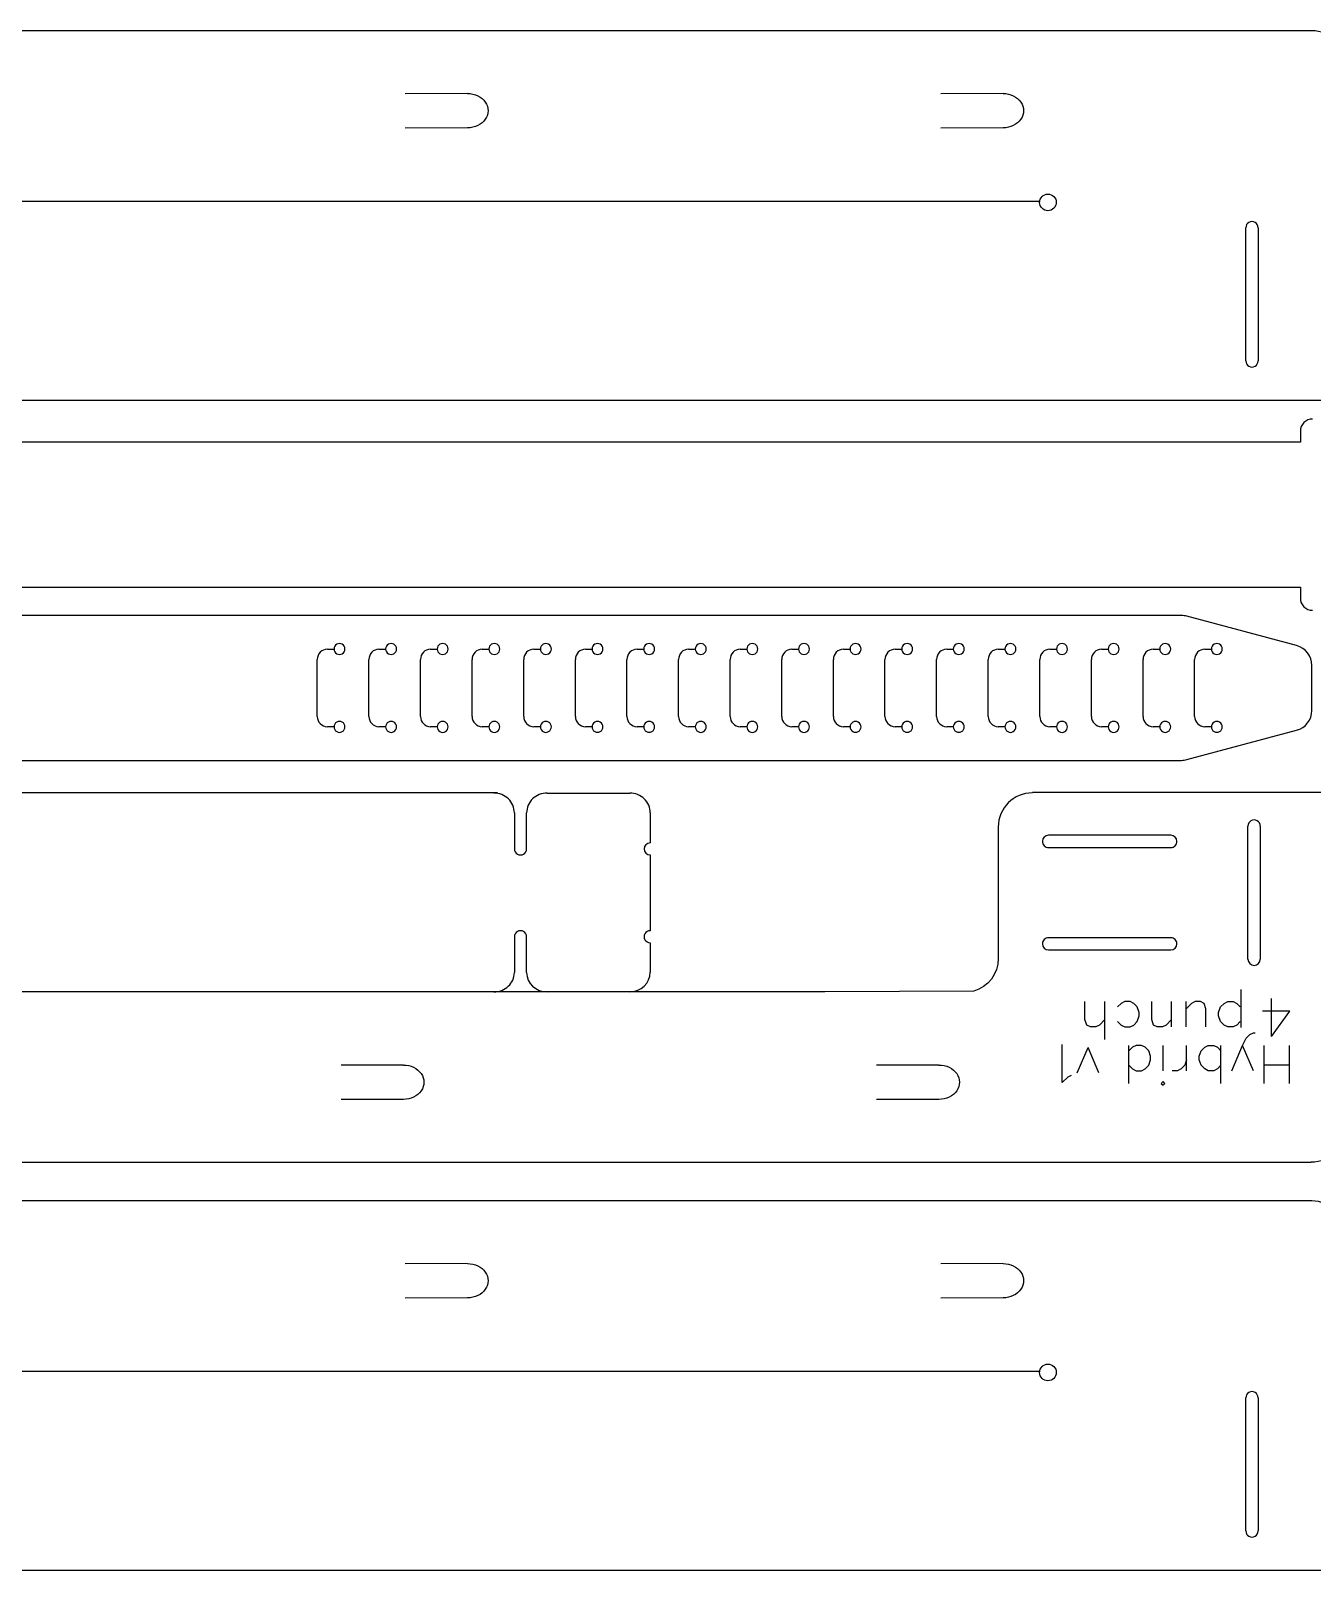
# Model space of a CAD drawing. Extents: x 6 to 576, y 64 to 1092.
# Drawn here: x 193.6 to 381.2, y 860.1 to 1085.5 of the extents above; entities that cross this region are included whole.
import ezdxf

# ---------------------------------------------------------------- set-up
doc = ezdxf.new("R2010")
doc.units = 0
doc.layers.add('Layer_1', color=7, linetype='CONTINUOUS')

msp = doc.modelspace()

# ---------------------------------------------------------------- linework, layer by layer
at = {"layer": 'Layer_1', "color": 7}
for p, q in [((216.402941, 1085.501654), (28.454847, 1085.501654)), ((381.11266, 1085.501654), (216.402941, 1085.501654)), ((91.150117, 1060.557319), (341.336339, 1060.557319)), ((343.714096, 1060.378593), (343.714096, 1060.378593)), ((139.076716, 1031.424366), (389.918363, 1031.424366)), ((379.447504, 1026.862102), (379.447504, 1025.262114)), ((379.447504, 1025.262114), (36.861036, 1025.262114)), ((36.861036, 1004.06211), (379.447504, 1004.06211)), ((379.447504, 1004.06211), (379.447504, 1002.462121)), ((362.064961, 999.893679), (19.478514, 999.893679)), ((378.896615, 995.489478), (362.841408, 999.791444)), ((381.120174, 985.995645), (381.120174, 992.591681)), ((362.841408, 978.79591), (378.896615, 983.097876)), ((19.478514, 978.693675), (362.064961, 978.693675)), ((261.894712, 973.932392), (11.053043, 973.932392)), ((269.1579, 973.91096), (281.259703, 973.91096)), ((389.950801, 973.988007), (340.215035, 973.988007)), ((264.357173, 970.988479), (264.357173, 965.728006)), ((266.157445, 965.728006), (266.157445, 970.988479)), ((284.260158, 970.988479), (284.260158, 966.604756)), ((335.21433, 968.931502), (335.21433, 949.697961)), ((284.260158, 964.851283), (284.260158, 953.745848)), ((264.357173, 952.869124), (264.357173, 947.608625)), ((266.157445, 947.608625), (266.157445, 952.869124)), ((284.26111, 951.9933), (284.26111, 947.675195)), ((309.821289, 944.799438), (59.635067, 944.799438)), ((331.700664, 944.910669), (309.821289, 944.799438)), ((184.568476, 919.855104), (372.516585, 919.855104)), ((372.516585, 919.855104), (381.023257, 919.855104)), ((216.402941, 914.203419), (28.454847, 914.203419)), ((381.11266, 914.203419), (216.402941, 914.203419)), ((91.150117, 889.259084), (341.336339, 889.259084)), ((343.714096, 889.080358), (343.714096, 889.080358)), ((139.076716, 860.126131), (389.918363, 860.126131))]:
    msp.add_line(p, q, dxfattribs=at)
at = {"layer": 'Layer_1', "color": 1}
for p, q in [((257.50456, 1076.320982), (248.379848, 1076.27423)), ((335.917037, 1076.320982), (326.792325, 1076.27423)), ((257.504189, 1071.29128), (248.378842, 1071.267732)), ((335.91664, 1071.29128), (326.79132, 1071.267732)), ((371.465343, 1037.169211), (371.465343, 1056.669214)), ((373.265356, 1056.669214), (373.265356, 1037.169211)), ((236.979206, 994.965603), (237.951603, 994.980948)), ((237.951497, 994.993675), (237.951497, 994.993675)), ((244.536182, 994.965603), (245.508579, 994.980948)), ((245.508473, 994.993675), (245.508473, 994.993675)), ((252.093161, 994.965603), (253.065555, 994.980948)), ((253.065455, 994.993675), (253.065455, 994.993675)), ((259.650143, 994.965603), (260.622537, 994.980948)), ((260.622436, 994.993675), (260.622436, 994.993675)), ((267.207127, 994.965603), (268.179524, 994.980948)), ((268.179418, 994.993675), (268.179418, 994.993675)), ((274.764103, 994.965603), (275.7365, 994.980948)), ((275.736397, 994.993675), (275.736394, 994.993675)), ((282.321079, 994.965603), (283.293476, 994.980948)), ((283.293374, 994.993675), (283.29337, 994.993675)), ((289.878056, 994.965603), (290.850452, 994.980948)), ((290.850373, 994.993675), (290.850373, 994.993675)), ((297.435058, 994.965603), (298.407429, 994.980948)), ((298.407349, 994.993675), (298.407349, 994.993675)), ((304.992035, 994.965603), (305.964431, 994.980948)), ((305.964325, 994.993675), (305.964325, 994.993675)), ((312.549011, 994.965603), (313.521408, 994.980948)), ((313.521305, 994.993675), (313.521302, 994.993675)), ((320.105987, 994.965603), (321.078384, 994.980948)), ((321.078282, 994.993675), (321.078278, 994.993675)), ((327.662963, 994.965603), (328.63536, 994.980948)), ((328.635258, 994.993675), (328.635254, 994.993675)), ((335.21994, 994.965603), (336.192336, 994.980948)), ((336.192257, 994.993675), (336.192257, 994.993675)), ((342.776942, 994.965603), (343.749339, 994.980948)), ((343.749233, 994.993675), (343.749233, 994.993675)), ((350.333919, 994.965603), (351.306315, 994.980948)), ((351.306209, 994.993675), (351.306209, 994.993675)), ((357.890895, 994.965603), (358.863291, 994.980948)), ((358.863186, 994.993675), (358.863186, 994.993675)), ((365.447871, 994.965603), (366.420268, 994.980948)), ((366.420166, 994.993675), (366.420162, 994.993675)), ((235.502963, 985.121568), (235.502963, 993.465785)), ((243.05994, 985.121568), (243.05994, 993.465785)), ((250.616916, 985.121568), (250.616916, 993.465785)), ((258.173908, 985.121568), (258.173908, 993.465785)), ((265.730884, 985.121568), (265.730884, 993.465785)), ((273.28786, 985.121568), (273.28786, 993.465785)), ((280.844863, 985.121568), (280.844863, 993.465785)), ((288.401839, 985.121568), (288.401839, 993.465785)), ((295.958816, 985.121568), (295.958816, 993.465785)), ((303.515792, 985.121568), (303.515792, 993.465785)), ((311.072768, 985.121568), (311.072768, 993.465785)), ((318.629744, 985.121568), (318.629744, 993.465785)), ((326.186747, 985.121568), (326.186747, 993.465785)), ((333.743723, 985.121568), (333.743723, 993.465785)), ((341.3007, 985.121568), (341.3007, 993.465785)), ((348.857676, 985.121568), (348.857676, 993.465785)), ((356.414652, 985.121568), (356.414652, 993.465785)), ((363.971628, 985.121568), (363.971628, 993.465785)), ((237.951603, 983.606352), (236.979206, 983.621698)), ((237.951497, 983.593679), (237.951497, 983.593679)), ((245.508579, 983.606352), (244.536182, 983.621698)), ((245.508473, 983.593679), (245.508473, 983.593679)), ((253.065555, 983.606352), (252.093161, 983.621698)), ((253.065455, 983.593679), (253.065455, 983.593679)), ((260.622537, 983.606352), (259.650143, 983.621698)), ((260.622436, 983.593679), (260.622436, 983.593679)), ((268.179524, 983.606352), (267.207127, 983.621698)), ((268.179418, 983.593679), (268.179418, 983.593679)), ((275.7365, 983.606352), (274.764103, 983.621698)), ((275.736397, 983.593679), (275.736394, 983.593679)), ((283.293476, 983.606352), (282.321079, 983.621698)), ((283.293374, 983.593679), (283.29337, 983.593679)), ((290.850452, 983.606352), (289.878056, 983.621698)), ((290.850373, 983.593679), (290.850373, 983.593679)), ((298.407429, 983.606352), (297.435058, 983.621698)), ((298.407349, 983.593679), (298.407349, 983.593679)), ((305.964431, 983.606352), (304.992035, 983.621698)), ((305.964325, 983.593679), (305.964325, 983.593679)), ((313.521408, 983.606352), (312.549011, 983.621698)), ((313.521305, 983.593679), (313.521302, 983.593679)), ((321.078384, 983.606352), (320.105987, 983.621698)), ((321.078282, 983.593679), (321.078278, 983.593679)), ((328.63536, 983.606352), (327.662963, 983.621698)), ((328.635258, 983.593679), (328.635254, 983.593679)), ((336.192336, 983.606352), (335.219966, 983.621698)), ((336.192257, 983.593679), (336.192257, 983.593679)), ((343.749339, 983.606352), (342.776942, 983.621698)), ((343.749233, 983.593679), (343.749233, 983.593679)), ((351.306315, 983.606352), (350.333919, 983.621698)), ((351.306209, 983.593679), (351.306209, 983.593679)), ((358.863291, 983.606352), (357.890895, 983.621698)), ((358.863186, 983.593679), (358.863186, 983.593679)), ((366.420268, 983.606352), (365.447871, 983.621698)), ((366.420166, 983.593679), (366.420162, 983.593679)), ((360.484076, 967.72741), (342.584088, 967.72741)), ((371.770989, 949.57739), (371.770989, 969.07742)), ((373.570976, 969.07742), (373.570976, 949.577416)), ((341.684081, 966.82743), (341.684081, 966.82743)), ((342.584088, 965.927423), (360.484076, 965.927423)), ((361.384083, 966.82743), (361.384083, 966.82743)), ((341.684081, 951.82738), (341.684081, 951.82738)), ((360.484076, 952.727413), (342.584088, 952.727413)), ((361.384083, 951.82738), (361.384083, 951.82738)), ((342.584088, 950.9274), (360.484076, 950.9274)), ((248.10901, 934.088946), (238.984298, 934.042168)), ((326.521498, 934.088946), (317.396786, 934.042168)), ((248.108613, 929.059244), (238.983292, 929.035696)), ((326.521128, 929.059244), (317.395781, 929.035696)), ((257.50456, 905.022747), (248.379848, 904.975995)), ((335.917037, 905.022747), (326.792325, 904.975995)), ((257.504189, 899.993045), (248.378842, 899.969497)), ((335.91664, 899.993045), (326.79132, 899.969497)), ((371.465343, 865.870976), (371.465343, 885.370979)), ((373.265356, 885.370979), (373.265356, 865.870976))]:
    msp.add_line(p, q, dxfattribs=at)
at = {"layer": 'Layer_1', "color": 5}
for p, q in [((370.769224, 939.565848), (370.769224, 945.122098)), ((347.903826, 940.735412), (347.903826, 943.381245)), ((350.814243, 937.824995), (350.814243, 943.381245)), ((353.195493, 943.116662), (352.666326, 942.587495)), ((353.72466, 943.381245), (353.195493, 943.116662)), ((354.51841, 943.381245), (353.72466, 943.381245)), ((355.047576, 943.116662), (354.51841, 943.381245)), ((355.576743, 942.587495), (355.047576, 943.116662)), ((355.841326, 941.793745), (355.576743, 942.587495)), ((357.69341, 940.735412), (357.69341, 943.381245)), ((360.603826, 939.677079), (360.603826, 943.381245)), ((362.720493, 939.677079), (362.720493, 943.381245)), ((363.514243, 943.116662), (362.720493, 942.322912)), ((364.04341, 943.381245), (363.514243, 943.116662)), ((364.83716, 943.381245), (364.04341, 943.381245)), ((365.366326, 943.116662), (364.83716, 943.381245)), ((365.63091, 942.322912), (365.366326, 943.116662)), ((365.63091, 939.677079), (365.63091, 942.322912)), ((367.482993, 941.793745), (367.747576, 942.587495)), ((367.747576, 942.587495), (368.276743, 943.116662)), ((368.276743, 943.116662), (368.80591, 943.381245)), ((368.80591, 943.381245), (369.59966, 943.381245)), ((369.59966, 943.381245), (370.128826, 943.116662)), ((370.128826, 943.116662), (370.657993, 942.587495)), ((375.243355, 938.269945), (375.243355, 943.826195)), ((348.16841, 939.941662), (347.903826, 940.735412)), ((348.697576, 939.677079), (348.16841, 939.941662)), ((350.020493, 939.941662), (349.491326, 939.677079)), ((350.814243, 940.735412), (350.020493, 939.941662)), ((352.666326, 940.470829), (353.195493, 939.941662)), ((353.195493, 939.941662), (353.72466, 939.677079)), ((354.51841, 939.677079), (355.047576, 939.941662)), ((355.047576, 939.941662), (355.576743, 940.470829)), ((355.576743, 940.470829), (355.841326, 941.264579)), ((355.841326, 941.264579), (355.841326, 941.793745)), ((357.957993, 939.941662), (357.69341, 940.735412)), ((358.48716, 939.677079), (357.957993, 939.941662)), ((359.810076, 939.941662), (359.28091, 939.677079)), ((360.603826, 940.735412), (359.810076, 939.941662)), ((367.482993, 941.264579), (367.482993, 941.793745)), ((367.747576, 940.470829), (367.482993, 941.264579)), ((368.276743, 939.941662), (367.747576, 940.470829)), ((368.80591, 939.677079), (368.276743, 939.941662)), ((370.128826, 939.941662), (369.59966, 939.677079)), ((370.657993, 940.470829), (370.128826, 939.941662)), ((377.889188, 941.974112), (373.920438, 941.974112)), ((375.243355, 938.269945), (377.889188, 941.974112)), ((349.491326, 939.677079), (348.697576, 939.677079)), ((353.72466, 939.677079), (354.51841, 939.677079)), ((359.28091, 939.677079), (358.48716, 939.677079)), ((369.59966, 939.677079), (368.80591, 939.677079)), ((370.995231, 936.957083), (371.524398, 938.015416)), ((371.524398, 938.015416), (372.053564, 938.544583)), ((372.053564, 938.544583), (372.582731, 938.809166)), ((372.582731, 938.809166), (372.847314, 938.809166)), ((344.590079, 931.51209), (344.590079, 937.06834)), ((346.775273, 932.957509), (348.362773, 936.661675)), ((349.950273, 932.957509), (348.362773, 936.661675)), ((354.326481, 931.400833), (354.326481, 936.957083)), ((354.855648, 936.692499), (354.326481, 936.163333)), ((355.384814, 936.957083), (354.855648, 936.692499)), ((356.178564, 936.957083), (355.384814, 936.957083)), ((356.707731, 936.692499), (356.178564, 936.957083)), ((357.236898, 936.163333), (356.707731, 936.692499)), ((357.501481, 935.369583), (357.236898, 936.163333)), ((357.501481, 934.840416), (357.501481, 935.369583)), ((359.353564, 933.252916), (359.353564, 936.957083)), ((362.793148, 933.252916), (362.793148, 936.957083)), ((364.645231, 935.369583), (364.909814, 936.163333)), ((364.645231, 934.840416), (364.645231, 935.369583)), ((364.909814, 936.163333), (365.438981, 936.692499)), ((365.438981, 936.692499), (365.968148, 936.957083)), ((365.968148, 936.957083), (366.761898, 936.957083)), ((366.761898, 936.957083), (367.291064, 936.692499)), ((367.291064, 936.692499), (367.820231, 936.163333)), ((367.820231, 931.400833), (367.820231, 936.957083)), ((369.407731, 933.252916), (370.995231, 936.957083)), ((372.582731, 933.252916), (370.995231, 936.957083)), ((374.170231, 931.400833), (374.170231, 936.957083)), ((377.874398, 931.400833), (377.874398, 936.957083)), ((354.326481, 934.046666), (354.855648, 933.517499)), ((354.855648, 933.517499), (355.384814, 933.252916)), ((355.384814, 933.252916), (356.178564, 933.252916)), ((356.178564, 933.252916), (356.707731, 933.517499)), ((356.707731, 933.517499), (357.236898, 934.046666)), ((357.236898, 934.046666), (357.501481, 934.840416)), ((361.470231, 933.252916), (360.676481, 933.252916)), ((361.999398, 933.517499), (361.470231, 933.252916)), ((362.528564, 934.046666), (361.999398, 933.517499)), ((362.793148, 934.840416), (362.528564, 934.046666)), ((364.909814, 934.046666), (364.645231, 934.840416)), ((365.438981, 933.517499), (364.909814, 934.046666)), ((365.968148, 933.252916), (365.438981, 933.517499)), ((366.761898, 933.252916), (365.968148, 933.252916)), ((367.291064, 933.517499), (366.761898, 933.252916)), ((367.820231, 934.046666), (367.291064, 933.517499)), ((377.874398, 934.046666), (374.170231, 934.046666)), ((345.383829, 932.30584), (344.590079, 931.51209)), ((345.912996, 932.570423), (345.383829, 932.30584)), ((359.353564, 931.665416), (359.088981, 931.400833)), ((359.088981, 931.400833), (359.353564, 931.136249)), ((359.618148, 931.400833), (359.353564, 931.665416)), ((359.353564, 931.136249), (359.618148, 931.400833))]:
    msp.add_line(p, q, dxfattribs=at)
at = {"layer": 'Layer_1', "color": 7}
for points in [[(385.993719, 1080.500367), (385.993719, 1083.271243), (383.816966, 1085.501654), (381.11266, 1085.501654)], [(341.266939, 1060.378593), (341.266932, 1061.054357), (341.814741, 1061.602177), (342.490504, 1061.602185)], [(342.490504, 1061.602185), (342.815022, 1061.602188), (343.12625, 1061.473276), (343.355718, 1061.243807)], [(342.490504, 1059.155027), (341.814751, 1059.155035), (341.266946, 1059.702839), (341.266939, 1060.378593)], [(343.714096, 1060.378593), (343.714089, 1059.702829), (343.166268, 1059.15502), (342.490504, 1059.155027)], [(343.355718, 1061.243807), (343.585187, 1061.014338), (343.7141, 1060.703111), (343.714096, 1060.378593)], [(379.974712, 1028.134908), (379.637143, 1027.797339), (379.447501, 1027.339497), (379.447504, 1026.862102)], [(381.247518, 1028.662116), (380.770123, 1028.662119), (380.312281, 1028.472477), (379.974712, 1028.134908)], [(379.447504, 1002.462121), (379.447501, 1001.984727), (379.637143, 1001.526885), (379.974712, 1001.189316)], [(379.974712, 1001.189316), (380.312281, 1000.851747), (380.770123, 1000.662105), (381.247518, 1000.662108)], [(362.841408, 999.791444), (362.588171, 999.859303), (362.327132, 999.893674), (362.064961, 999.893679)], [(381.120174, 992.591708), (381.120168, 993.949526), (380.208169, 995.138055), (378.896615, 995.489478)], [(378.896615, 983.097876), (380.208169, 983.449298), (381.120168, 984.637827), (381.120174, 985.995645)], [(362.064961, 978.693675), (362.327132, 978.69368), (362.588171, 978.728051), (362.841408, 978.79591)], [(263.478362, 973.054986), (262.915667, 973.603058), (262.152489, 973.910961), (261.356718, 973.91096)], [(269.1579, 973.91096), (268.362129, 973.910961), (267.598951, 973.603058), (267.036256, 973.054986)], [(283.381347, 973.054986), (282.818652, 973.603058), (282.055474, 973.910961), (281.259703, 973.91096)], [(340.214717, 973.931757), (337.444689, 973.931757), (335.21433, 971.701504), (335.21433, 968.931502)], [(264.357173, 970.988479), (264.357174, 971.763569), (264.041057, 972.506914), (263.478362, 973.054986)], [(267.036256, 973.054986), (266.473562, 972.506914), (266.157444, 971.763569), (266.157445, 970.988479)], [(284.260158, 970.988479), (284.260159, 971.763569), (283.944042, 972.506914), (283.381347, 973.054986)], [(264.357174, 965.728006), (264.357174, 965.414776), (264.528738, 965.12534), (264.807241, 964.968725)], [(264.807241, 964.968725), (265.085744, 964.81211), (265.428874, 964.81211), (265.707377, 964.968725)], [(265.707377, 964.968725), (265.98588, 965.12534), (266.157445, 965.414776), (266.157445, 965.728006)], [(284.260158, 966.604756), (283.764482, 966.602761), (283.363741, 966.210818), (283.363741, 965.72802)], [(283.363741, 965.72802), (283.363741, 965.245222), (283.764482, 964.853278), (284.260158, 964.851283)], [(264.807241, 953.628406), (264.528738, 953.471791), (264.357174, 953.182354), (264.357174, 952.869124)], [(265.707377, 953.628406), (265.428874, 953.785021), (265.085744, 953.785021), (264.807241, 953.628406)], [(266.157445, 952.869124), (266.157445, 953.182354), (265.98588, 953.471791), (265.707377, 953.628406)], [(284.260158, 953.745841), (283.93857, 953.745841), (283.641411, 953.578735), (283.480617, 953.307469)], [(283.480617, 953.307469), (283.319823, 953.036204), (283.319823, 952.701991), (283.480617, 952.430726)], [(283.480617, 952.430726), (283.641411, 952.159461), (283.93857, 951.992355), (284.260158, 951.992355)], [(335.219305, 949.697961), (335.219305, 947.421459), (333.71192, 945.512861), (331.637614, 944.903922)], [(263.477273, 945.619829), (264.040312, 946.147929), (264.356624, 946.864187), (264.356622, 947.611033)], [(266.158001, 947.611033), (266.157998, 946.05581), (267.502164, 944.79505), (269.160281, 944.795046)], [(281.258777, 944.796449), (282.916925, 944.796455), (284.261114, 946.085313), (284.26111, 947.675195)], [(261.354332, 944.795046), (262.150589, 944.795046), (262.914234, 945.091729), (263.477273, 945.619829)], [(386.02375, 924.855385), (386.02375, 922.085356), (383.794079, 919.855659), (381.024051, 919.855659)], [(385.993719, 909.202132), (385.993719, 911.973008), (383.816966, 914.203419), (381.11266, 914.203419)], [(341.266939, 889.080358), (341.266932, 889.756122), (341.814741, 890.303942), (342.490504, 890.30395)], [(342.490504, 890.30395), (342.815022, 890.303953), (343.12625, 890.175041), (343.355718, 889.945572)], [(342.490504, 887.856792), (341.814751, 887.8568), (341.266946, 888.404604), (341.266939, 889.080358)], [(343.714096, 889.080358), (343.714089, 888.404594), (343.166268, 887.856785), (342.490504, 887.856792)], [(343.355718, 889.945572), (343.585187, 889.716103), (343.7141, 889.404876), (343.714096, 889.080358)]]:
    msp.add_open_spline(points, degree=3, dxfattribs=at)
at = {"layer": 'Layer_1', "color": 1}
for points in [[(257.505883, 1076.320982), (258.578795, 1076.320982), (259.570162, 1075.841637), (260.106631, 1075.063497)], [(260.106631, 1075.063497), (260.643074, 1074.285384), (260.643074, 1073.326693), (260.106631, 1072.548553)], [(335.91836, 1076.320982), (336.991272, 1076.320982), (337.982639, 1075.841637), (338.519082, 1075.063497)], [(338.519082, 1075.063497), (339.055551, 1074.285384), (339.055551, 1073.326693), (338.519082, 1072.548553)], [(260.106631, 1072.548553), (259.570162, 1071.77044), (258.578742, 1071.29128), (257.50583, 1071.29128)], [(338.519082, 1072.548553), (337.982639, 1071.77044), (336.991219, 1071.29128), (335.918307, 1071.29128)], [(371.915346, 1057.448643), (371.636883, 1057.287872), (371.465343, 1056.990755), (371.465343, 1056.669214)], [(372.815353, 1057.448643), (372.53689, 1057.609413), (372.193809, 1057.609413), (371.915346, 1057.448643)], [(373.265356, 1056.669214), (373.265356, 1056.990755), (373.093816, 1057.287872), (372.815353, 1057.448643)], [(371.465343, 1037.169211), (371.465343, 1036.847669), (371.636883, 1036.550553), (371.915346, 1036.389782)], [(372.815353, 1036.389782), (373.093816, 1036.550553), (373.265356, 1036.847669), (373.265356, 1037.169211)], [(371.915346, 1036.389782), (372.193809, 1036.229011), (372.53689, 1036.229011), (372.815353, 1036.389782)], [(236.979206, 994.965603), (236.160143, 994.952628), (235.50296, 994.284952), (235.502963, 993.465785)], [(238.350552, 995.689206), (238.102554, 995.545576), (237.950331, 995.28026), (237.951497, 994.993675)], [(237.951497, 994.993675), (237.950331, 994.707089), (238.102554, 994.441774), (238.350552, 994.298143)], [(239.15243, 995.689206), (238.904432, 995.832836), (238.59855, 995.832836), (238.350552, 995.689206)], [(238.350552, 994.298143), (238.59855, 994.154513), (238.904432, 994.154513), (239.15243, 994.298143)], [(239.551485, 994.993675), (239.552651, 995.28026), (239.400428, 995.545576), (239.15243, 995.689206)], [(239.15243, 994.298143), (239.400428, 994.441774), (239.552651, 994.707089), (239.551485, 994.993675)], [(244.536182, 994.965603), (243.717119, 994.952628), (243.059937, 994.284952), (243.05994, 993.465785)], [(245.907587, 995.689038), (245.659619, 995.545453), (245.50738, 995.280212), (245.508473, 994.993675)], [(245.508473, 994.993675), (245.50738, 994.707137), (245.659619, 994.441897), (245.907587, 994.298312)], [(246.709348, 995.689038), (246.46138, 995.832623), (246.155555, 995.832623), (245.907587, 995.689038)], [(245.907587, 994.298312), (246.155555, 994.154727), (246.46138, 994.154727), (246.709348, 994.298312)], [(247.108461, 994.993675), (247.109554, 995.280212), (246.957316, 995.545453), (246.709348, 995.689038)], [(246.709348, 994.298312), (246.957316, 994.441897), (247.109554, 994.707137), (247.108461, 994.993675)], [(252.093161, 994.965603), (251.274097, 994.95263), (250.616913, 994.284953), (250.616916, 993.465785)], [(253.465188, 995.687262), (253.217533, 995.544151), (253.065126, 995.279706), (253.065455, 994.993675)], [(253.065455, 994.993675), (253.065126, 994.707643), (253.217533, 994.443199), (253.465188, 994.300088)], [(254.26572, 995.687262), (254.018064, 995.830373), (253.712844, 995.830373), (253.465188, 995.687262)], [(253.465188, 994.300088), (253.712844, 994.156977), (254.018064, 994.156977), (254.26572, 994.300088)], [(254.665454, 994.993675), (254.665783, 995.279706), (254.513375, 995.544151), (254.26572, 995.687262)], [(254.26572, 994.300088), (254.513375, 994.443199), (254.665783, 994.707643), (254.665454, 994.993675)], [(259.650143, 994.965603), (258.831082, 994.952624), (258.173905, 994.284949), (258.173908, 993.465785)], [(261.02217, 995.687262), (260.774514, 995.544151), (260.622107, 995.279706), (260.622436, 994.993675)], [(260.622436, 994.993675), (260.622107, 994.707643), (260.774514, 994.443199), (261.02217, 994.300088)], [(261.822701, 995.687262), (261.575045, 995.830373), (261.269826, 995.830373), (261.02217, 995.687262)], [(261.02217, 994.300088), (261.269826, 994.156977), (261.575045, 994.156977), (261.822701, 994.300088)], [(262.222435, 994.993675), (262.222764, 995.279706), (262.070357, 995.544151), (261.822701, 995.687262)], [(261.822701, 994.300088), (262.070357, 994.443199), (262.222764, 994.707643), (262.222435, 994.993675)], [(267.207127, 994.965603), (266.388063, 994.952628), (265.730881, 994.284952), (265.730884, 993.465785)], [(268.578473, 995.689206), (268.330475, 995.545576), (268.178252, 995.28026), (268.179418, 994.993675)], [(268.179418, 994.993675), (268.178252, 994.707089), (268.330475, 994.441774), (268.578473, 994.298143)], [(269.380351, 995.689206), (269.132353, 995.832836), (268.826471, 995.832836), (268.578473, 995.689206)], [(268.578473, 994.298143), (268.826471, 994.154513), (269.132353, 994.154513), (269.380351, 994.298143)], [(269.779406, 994.993675), (269.780571, 995.28026), (269.628349, 995.545576), (269.380351, 995.689206)], [(269.380351, 994.298143), (269.628349, 994.441774), (269.780571, 994.707089), (269.779406, 994.993675)], [(274.764103, 994.965603), (273.94504, 994.952628), (273.287858, 994.284952), (273.28786, 993.465785)], [(276.136398, 995.686496), (275.888877, 995.543589), (275.736397, 995.279488), (275.736397, 994.993675)], [(275.736401, 994.993675), (275.736401, 994.707862), (275.88888, 994.44376), (276.136401, 994.300854)], [(276.936398, 995.686496), (276.688877, 995.829402), (276.383919, 995.829402), (276.136398, 995.686496)], [(276.136401, 994.300854), (276.383922, 994.157947), (276.688881, 994.157947), (276.936402, 994.300854)], [(277.336399, 994.993675), (277.336399, 995.279488), (277.18392, 995.543589), (276.936398, 995.686496)], [(276.936402, 994.300854), (277.183923, 994.44376), (277.336402, 994.707862), (277.336399, 994.993675)], [(282.321079, 994.965603), (281.502026, 994.952614), (280.84486, 994.284941), (280.844863, 993.465785)], [(283.693374, 995.686495), (283.445853, 995.543589), (283.293374, 995.279487), (283.293374, 994.993675)], [(283.293378, 994.993675), (283.293378, 994.707862), (283.445857, 994.443761), (283.693378, 994.300855)], [(284.493374, 995.686495), (284.245853, 995.829401), (283.940895, 995.829401), (283.693374, 995.686495)], [(283.693378, 994.300855), (283.940898, 994.157948), (284.245857, 994.157948), (284.493378, 994.300855)], [(284.893374, 994.993675), (284.893374, 995.279487), (284.740895, 995.543589), (284.493374, 995.686495)], [(284.493378, 994.300855), (284.740898, 994.443761), (284.893378, 994.707862), (284.893374, 994.993675)], [(289.878056, 994.965603), (289.059003, 994.952614), (288.401836, 994.284941), (288.401839, 993.465785)], [(291.249486, 995.689038), (291.001518, 995.545453), (290.84928, 995.280212), (290.850373, 994.993675)], [(290.850373, 994.993675), (290.84928, 994.707137), (291.001518, 994.441897), (291.249486, 994.298312)], [(292.051248, 995.689038), (291.80328, 995.832623), (291.497455, 995.832623), (291.249486, 995.689038)], [(291.249486, 994.298312), (291.497455, 994.154727), (291.80328, 994.154727), (292.051248, 994.298312)], [(292.450361, 994.993675), (292.451454, 995.280212), (292.299216, 995.545453), (292.051248, 995.689038)], [(292.051248, 994.298312), (292.299216, 994.441897), (292.451454, 994.707137), (292.450361, 994.993675)], [(297.435058, 994.965603), (296.615995, 994.952628), (295.958813, 994.284952), (295.958816, 993.465785)], [(298.806463, 995.689038), (298.558495, 995.545453), (298.406256, 995.280212), (298.407349, 994.993675)], [(298.407349, 994.993675), (298.406256, 994.707137), (298.558495, 994.441897), (298.806463, 994.298312)], [(299.608224, 995.689038), (299.360256, 995.832623), (299.054431, 995.832623), (298.806463, 995.689038)], [(298.806463, 994.298312), (299.054431, 994.154727), (299.360256, 994.154727), (299.608224, 994.298312)], [(300.007338, 994.993675), (300.008431, 995.280212), (299.856192, 995.545453), (299.608224, 995.689038)], [(299.608224, 994.298312), (299.856192, 994.441897), (300.008431, 994.707137), (300.007338, 994.993675)], [(304.992035, 994.965603), (304.172971, 994.952628), (303.515789, 994.284952), (303.515792, 993.465785)], [(306.36338, 995.689206), (306.115383, 995.545576), (305.96316, 995.28026), (305.964325, 994.993675)], [(305.964325, 994.993675), (305.96316, 994.707089), (306.115383, 994.441774), (306.36338, 994.298143)], [(307.165259, 995.689206), (306.917261, 995.832836), (306.611378, 995.832836), (306.36338, 995.689206)], [(306.36338, 994.298143), (306.611378, 994.154513), (306.917261, 994.154513), (307.165259, 994.298143)], [(307.564314, 994.993675), (307.565479, 995.28026), (307.413257, 995.545576), (307.165259, 995.689206)], [(307.165259, 994.298143), (307.413257, 994.441774), (307.565479, 994.707089), (307.564314, 994.993675)], [(312.549011, 994.965603), (311.729947, 994.952628), (311.072765, 994.284952), (311.072768, 993.465785)], [(313.921305, 995.686496), (313.673784, 995.543589), (313.521305, 995.279488), (313.521305, 994.993675)], [(313.521308, 994.993675), (313.521308, 994.707862), (313.673788, 994.44376), (313.921309, 994.300854)], [(314.721306, 995.686496), (314.473785, 995.829402), (314.168826, 995.829402), (313.921305, 995.686496)], [(313.921309, 994.300854), (314.16883, 994.157947), (314.473788, 994.157947), (314.721309, 994.300854)], [(315.121307, 994.993675), (315.121307, 995.279488), (314.968827, 995.543589), (314.721306, 995.686496)], [(314.721309, 994.300854), (314.968831, 994.44376), (315.12131, 994.707862), (315.121307, 994.993675)], [(320.105987, 994.965603), (319.286924, 994.952628), (318.629741, 994.284952), (318.629744, 993.465785)], [(321.478282, 995.686495), (321.230761, 995.543589), (321.078282, 995.279487), (321.078282, 994.993675)], [(321.078285, 994.993675), (321.078285, 994.707862), (321.230764, 994.443761), (321.478285, 994.300855)], [(322.278282, 995.686495), (322.030761, 995.829401), (321.725802, 995.829401), (321.478282, 995.686495)], [(321.478285, 994.300855), (321.725806, 994.157948), (322.030764, 994.157948), (322.278285, 994.300855)], [(322.678282, 994.993675), (322.678282, 995.279487), (322.525802, 995.543589), (322.278282, 995.686495)], [(322.278285, 994.300855), (322.525806, 994.443761), (322.678285, 994.707862), (322.678282, 994.993675)], [(327.662963, 994.965603), (326.84391, 994.952614), (326.186744, 994.284941), (326.186747, 993.465785)], [(329.035258, 995.686495), (328.787737, 995.543589), (328.635258, 995.279487), (328.635258, 994.993675)], [(328.635262, 994.993675), (328.635262, 994.707862), (328.787741, 994.443761), (329.035262, 994.300855)], [(329.835258, 995.686495), (329.587737, 995.829401), (329.282779, 995.829401), (329.035258, 995.686495)], [(329.035262, 994.300855), (329.282782, 994.157948), (329.587741, 994.157948), (329.835262, 994.300855)], [(330.235258, 994.993675), (330.235258, 995.279487), (330.082779, 995.543589), (329.835258, 995.686495)], [(329.835262, 994.300855), (330.082782, 994.443761), (330.235262, 994.707862), (330.235258, 994.993675)], [(335.21994, 994.965603), (334.400887, 994.952614), (333.74372, 994.284941), (333.743723, 993.465785)], [(336.59137, 995.689038), (336.343402, 995.545453), (336.191164, 995.280212), (336.192257, 994.993675)], [(336.192257, 994.993675), (336.191164, 994.707137), (336.343402, 994.441897), (336.59137, 994.298312)], [(337.393132, 995.689038), (337.145164, 995.832623), (336.839338, 995.832623), (336.59137, 995.689038)], [(336.59137, 994.298312), (336.839338, 994.154727), (337.145164, 994.154727), (337.393132, 994.298312)], [(337.792245, 994.993675), (337.793338, 995.280212), (337.6411, 995.545453), (337.393132, 995.689038)], [(337.393132, 994.298312), (337.6411, 994.441897), (337.793338, 994.707137), (337.792245, 994.993675)], [(342.776942, 994.965603), (341.957879, 994.952628), (341.300697, 994.284952), (341.3007, 993.465785)], [(344.148288, 995.689206), (343.90029, 995.545576), (343.748068, 995.28026), (343.749233, 994.993675)], [(343.749233, 994.993675), (343.748068, 994.707089), (343.90029, 994.441774), (344.148288, 994.298143)], [(344.950166, 995.689206), (344.702169, 995.832836), (344.396286, 995.832836), (344.148288, 995.689206)], [(344.148288, 994.298143), (344.396286, 994.154513), (344.702169, 994.154513), (344.950166, 994.298143)], [(345.349221, 994.993675), (345.350387, 995.28026), (345.198164, 995.545576), (344.950166, 995.689206)], [(344.950166, 994.298143), (345.198164, 994.441774), (345.350387, 994.707089), (345.349221, 994.993675)], [(350.333919, 994.965603), (349.514855, 994.952628), (348.857673, 994.284952), (348.857676, 993.465785)], [(351.705264, 995.689206), (351.457267, 995.545576), (351.305044, 995.28026), (351.306209, 994.993675)], [(351.306209, 994.993675), (351.305044, 994.707089), (351.457267, 994.441774), (351.705264, 994.298143)], [(352.507143, 995.689206), (352.259145, 995.832836), (351.953262, 995.832836), (351.705264, 995.689206)], [(351.705264, 994.298143), (351.953262, 994.154513), (352.259145, 994.154513), (352.507143, 994.298143)], [(352.906198, 994.993675), (352.907363, 995.28026), (352.75514, 995.545576), (352.507143, 995.689206)], [(352.507143, 994.298143), (352.75514, 994.441774), (352.907363, 994.707089), (352.906198, 994.993675)], [(357.890895, 994.965603), (357.071831, 994.952628), (356.414649, 994.284952), (356.414652, 993.465785)], [(359.262299, 995.689038), (359.014331, 995.545453), (358.862093, 995.280212), (358.863186, 994.993675)], [(358.863186, 994.993675), (358.862093, 994.707137), (359.014331, 994.441897), (359.262299, 994.298312)], [(360.06406, 995.689038), (359.816092, 995.832623), (359.510267, 995.832623), (359.262299, 995.689038)], [(359.262299, 994.298312), (359.510267, 994.154727), (359.816092, 994.154727), (360.06406, 994.298312)], [(360.463174, 994.993675), (360.464267, 995.280212), (360.312029, 995.545453), (360.06406, 995.689038)], [(360.06406, 994.298312), (360.312029, 994.441897), (360.464267, 994.707137), (360.463174, 994.993675)], [(365.447871, 994.965603), (364.628808, 994.952628), (363.971625, 994.284952), (363.971628, 993.465785)], [(366.820166, 995.686495), (366.572645, 995.543589), (366.420166, 995.279487), (366.420166, 994.993675)], [(366.420169, 994.993675), (366.420169, 994.707862), (366.572648, 994.443761), (366.820169, 994.300855)], [(367.620166, 995.686495), (367.372645, 995.829401), (367.067686, 995.829401), (366.820166, 995.686495)], [(366.820169, 994.300855), (367.06769, 994.157948), (367.372648, 994.157948), (367.620169, 994.300855)], [(368.020166, 994.993675), (368.020166, 995.279487), (367.867686, 995.543589), (367.620166, 995.686495)], [(367.620169, 994.300855), (367.86769, 994.443761), (368.020169, 994.707862), (368.020166, 994.993675)], [(235.502963, 985.121568), (235.50296, 984.302402), (236.160143, 983.634725), (236.979206, 983.621751)], [(243.05994, 985.121568), (243.059937, 984.302402), (243.717119, 983.634725), (244.536182, 983.621751)], [(250.616916, 985.121568), (250.616913, 984.302401), (251.274097, 983.634723), (252.093161, 983.621751)], [(258.173908, 985.121568), (258.173905, 984.302405), (258.831082, 983.634729), (259.650143, 983.621751)], [(265.730884, 985.121568), (265.730881, 984.302402), (266.388063, 983.634725), (267.207127, 983.621751)], [(273.28786, 985.121568), (273.287858, 984.302402), (273.94504, 983.634725), (274.764103, 983.621751)], [(280.844863, 985.121568), (280.84486, 984.302412), (281.502026, 983.634739), (282.321079, 983.621751)], [(288.401839, 985.121568), (288.401836, 984.302412), (289.059003, 983.634739), (289.878056, 983.621751)], [(295.958816, 985.121568), (295.958813, 984.302402), (296.615995, 983.634725), (297.435058, 983.621751)], [(303.515792, 985.121568), (303.515789, 984.302402), (304.172971, 983.634725), (304.992035, 983.621751)], [(311.072768, 985.121568), (311.072765, 984.302402), (311.729947, 983.634725), (312.549011, 983.621751)], [(318.629744, 985.121568), (318.629741, 984.302402), (319.286924, 983.634725), (320.105987, 983.621751)], [(326.186747, 985.121568), (326.186744, 984.302412), (326.84391, 983.634739), (327.662963, 983.621751)], [(333.743723, 985.121568), (333.74372, 984.302402), (334.400903, 983.634725), (335.219966, 983.621751)], [(341.3007, 985.121568), (341.300697, 984.302402), (341.957879, 983.634725), (342.776942, 983.621751)], [(348.857676, 985.121568), (348.857673, 984.302402), (349.514855, 983.634725), (350.333919, 983.621751)], [(356.414652, 985.121568), (356.414649, 984.302402), (357.071831, 983.634725), (357.890895, 983.621751)], [(363.971628, 985.121568), (363.971625, 984.302402), (364.628808, 983.634725), (365.447871, 983.621751)], [(238.350552, 984.28921), (238.102554, 984.14558), (237.950331, 983.880264), (237.951497, 983.593679)], [(237.951497, 983.593679), (237.950331, 983.307093), (238.102554, 983.041777), (238.350552, 982.898147)], [(239.15243, 984.28921), (238.904432, 984.43284), (238.59855, 984.43284), (238.350552, 984.28921)], [(238.350552, 982.898147), (238.59855, 982.754517), (238.904432, 982.754517), (239.15243, 982.898147)], [(239.551485, 983.593679), (239.552651, 983.880264), (239.400428, 984.14558), (239.15243, 984.28921)], [(239.15243, 982.898147), (239.400428, 983.041777), (239.552651, 983.307093), (239.551485, 983.593679)], [(245.907587, 984.289041), (245.659619, 984.145456), (245.50738, 983.880216), (245.508473, 983.593679)], [(245.508473, 983.593679), (245.50738, 983.307141), (245.659619, 983.041901), (245.907587, 982.898316)], [(246.709348, 984.289041), (246.46138, 984.432627), (246.155555, 984.432627), (245.907587, 984.289041)], [(245.907587, 982.898316), (246.155555, 982.754731), (246.46138, 982.754731), (246.709348, 982.898316)], [(247.108461, 983.593679), (247.109554, 983.880216), (246.957316, 984.145456), (246.709348, 984.289041)], [(246.709348, 982.898316), (246.957316, 983.041901), (247.109554, 983.307141), (247.108461, 983.593679)], [(253.465188, 984.287266), (253.217533, 984.144155), (253.065126, 983.87971), (253.065455, 983.593679)], [(253.065455, 983.593679), (253.065126, 983.307647), (253.217533, 983.043202), (253.465188, 982.900092)], [(254.26572, 984.287266), (254.018064, 984.430376), (253.712844, 984.430376), (253.465188, 984.287266)], [(253.465188, 982.900092), (253.712844, 982.756981), (254.018064, 982.756981), (254.26572, 982.900092)], [(254.665454, 983.593679), (254.665783, 983.87971), (254.513375, 984.144155), (254.26572, 984.287266)], [(254.26572, 982.900092), (254.513375, 983.043202), (254.665783, 983.307647), (254.665454, 983.593679)], [(261.02217, 984.287266), (260.774514, 984.144155), (260.622107, 983.87971), (260.622436, 983.593679)], [(260.622436, 983.593679), (260.622107, 983.307647), (260.774514, 983.043202), (261.02217, 982.900092)], [(261.822701, 984.287266), (261.575045, 984.430376), (261.269826, 984.430376), (261.02217, 984.287266)], [(261.02217, 982.900092), (261.269826, 982.756981), (261.575045, 982.756981), (261.822701, 982.900092)], [(262.222435, 983.593679), (262.222764, 983.87971), (262.070357, 984.144155), (261.822701, 984.287266)], [(261.822701, 982.900092), (262.070357, 983.043202), (262.222764, 983.307647), (262.222435, 983.593679)], [(268.578473, 984.28921), (268.330475, 984.14558), (268.178252, 983.880264), (268.179418, 983.593679)], [(268.179418, 983.593679), (268.178252, 983.307093), (268.330475, 983.041777), (268.578473, 982.898147)], [(269.380351, 984.28921), (269.132353, 984.43284), (268.826471, 984.43284), (268.578473, 984.28921)], [(268.578473, 982.898147), (268.826471, 982.754517), (269.132353, 982.754517), (269.380351, 982.898147)], [(269.779406, 983.593679), (269.780571, 983.880264), (269.628349, 984.14558), (269.380351, 984.28921)], [(269.380351, 982.898147), (269.628349, 983.041777), (269.780571, 983.307093), (269.779406, 983.593679)], [(276.136398, 984.2865), (275.888877, 984.143593), (275.736397, 983.879491), (275.736397, 983.593679)], [(275.736401, 983.593679), (275.736401, 983.307866), (275.88888, 983.043764), (276.136401, 982.900858)], [(276.936398, 984.2865), (276.688877, 984.429406), (276.383919, 984.429406), (276.136398, 984.2865)], [(276.136401, 982.900858), (276.383922, 982.757951), (276.688881, 982.757951), (276.936402, 982.900858)], [(277.336399, 983.593679), (277.336399, 983.879491), (277.18392, 984.143593), (276.936398, 984.2865)], [(276.936402, 982.900858), (277.183923, 983.043764), (277.336402, 983.307866), (277.336399, 983.593679)], [(283.693374, 984.286499), (283.445853, 984.143593), (283.293374, 983.879491), (283.293374, 983.593679)], [(283.293378, 983.593679), (283.293378, 983.307866), (283.445857, 983.043764), (283.693378, 982.900858)], [(284.493374, 984.286499), (284.245853, 984.429405), (283.940895, 984.429405), (283.693374, 984.286499)], [(283.693378, 982.900858), (283.940898, 982.757952), (284.245857, 982.757952), (284.493378, 982.900858)], [(284.893374, 983.593679), (284.893374, 983.879491), (284.740895, 984.143593), (284.493374, 984.286499)], [(284.493378, 982.900858), (284.740898, 983.043764), (284.893378, 983.307866), (284.893374, 983.593679)], [(291.249486, 984.289041), (291.001518, 984.145456), (290.84928, 983.880216), (290.850373, 983.593679)], [(290.850373, 983.593679), (290.84928, 983.307141), (291.001518, 983.041901), (291.249486, 982.898316)], [(292.051248, 984.289041), (291.80328, 984.432627), (291.497455, 984.432627), (291.249486, 984.289041)], [(291.249486, 982.898316), (291.497455, 982.754731), (291.80328, 982.754731), (292.051248, 982.898316)], [(292.450361, 983.593679), (292.451454, 983.880216), (292.299216, 984.145456), (292.051248, 984.289041)], [(292.051248, 982.898316), (292.299216, 983.041901), (292.451454, 983.307141), (292.450361, 983.593679)], [(298.806463, 984.289041), (298.558495, 984.145456), (298.406256, 983.880216), (298.407349, 983.593679)], [(298.407349, 983.593679), (298.406256, 983.307141), (298.558495, 983.041901), (298.806463, 982.898316)], [(299.608224, 984.289041), (299.360256, 984.432627), (299.054431, 984.432627), (298.806463, 984.289041)], [(298.806463, 982.898316), (299.054431, 982.754731), (299.360256, 982.754731), (299.608224, 982.898316)], [(300.007338, 983.593679), (300.008431, 983.880216), (299.856192, 984.145456), (299.608224, 984.289041)], [(299.608224, 982.898316), (299.856192, 983.041901), (300.008431, 983.307141), (300.007338, 983.593679)], [(306.36338, 984.28921), (306.115383, 984.14558), (305.96316, 983.880264), (305.964325, 983.593679)], [(305.964325, 983.593679), (305.96316, 983.307093), (306.115383, 983.041777), (306.36338, 982.898147)], [(307.165259, 984.28921), (306.917261, 984.43284), (306.611378, 984.43284), (306.36338, 984.28921)], [(306.36338, 982.898147), (306.611378, 982.754517), (306.917261, 982.754517), (307.165259, 982.898147)], [(307.564314, 983.593679), (307.565479, 983.880264), (307.413257, 984.14558), (307.165259, 984.28921)], [(307.165259, 982.898147), (307.413257, 983.041777), (307.565479, 983.307093), (307.564314, 983.593679)], [(313.921305, 984.2865), (313.673784, 984.143593), (313.521305, 983.879491), (313.521305, 983.593679)], [(313.521308, 983.593679), (313.521308, 983.307866), (313.673788, 983.043764), (313.921309, 982.900858)], [(314.721306, 984.2865), (314.473785, 984.429406), (314.168826, 984.429406), (313.921305, 984.2865)], [(313.921309, 982.900858), (314.16883, 982.757951), (314.473788, 982.757951), (314.721309, 982.900858)], [(315.121307, 983.593679), (315.121307, 983.879491), (314.968827, 984.143593), (314.721306, 984.2865)], [(314.721309, 982.900858), (314.968831, 983.043764), (315.12131, 983.307866), (315.121307, 983.593679)], [(321.478282, 984.286499), (321.230761, 984.143593), (321.078282, 983.879491), (321.078282, 983.593679)], [(321.078285, 983.593679), (321.078285, 983.307866), (321.230764, 983.043764), (321.478285, 982.900858)], [(322.278282, 984.286499), (322.030761, 984.429405), (321.725802, 984.429405), (321.478282, 984.286499)], [(321.478285, 982.900858), (321.725806, 982.757952), (322.030764, 982.757952), (322.278285, 982.900858)], [(322.678282, 983.593679), (322.678282, 983.879491), (322.525802, 984.143593), (322.278282, 984.286499)], [(322.278285, 982.900858), (322.525806, 983.043764), (322.678285, 983.307866), (322.678282, 983.593679)], [(329.035258, 984.286499), (328.787737, 984.143593), (328.635258, 983.879491), (328.635258, 983.593679)], [(328.635262, 983.593679), (328.635262, 983.307866), (328.787741, 983.043764), (329.035262, 982.900858)], [(329.835258, 984.286499), (329.587737, 984.429405), (329.282779, 984.429405), (329.035258, 984.286499)], [(329.035262, 982.900858), (329.282782, 982.757952), (329.587741, 982.757952), (329.835262, 982.900858)], [(330.235258, 983.593679), (330.235258, 983.879491), (330.082779, 984.143593), (329.835258, 984.286499)], [(329.835262, 982.900858), (330.082782, 983.043764), (330.235262, 983.307866), (330.235258, 983.593679)], [(336.59137, 984.289041), (336.343402, 984.145456), (336.191164, 983.880216), (336.192257, 983.593679)], [(336.192257, 983.593679), (336.191164, 983.307141), (336.343402, 983.041901), (336.59137, 982.898316)], [(337.393132, 984.289041), (337.145164, 984.432627), (336.839338, 984.432627), (336.59137, 984.289041)], [(336.59137, 982.898316), (336.839338, 982.754731), (337.145164, 982.754731), (337.393132, 982.898316)], [(337.792245, 983.593679), (337.793338, 983.880216), (337.6411, 984.145456), (337.393132, 984.289041)], [(337.393132, 982.898316), (337.6411, 983.041901), (337.793338, 983.307141), (337.792245, 983.593679)], [(344.148288, 984.28921), (343.90029, 984.14558), (343.748068, 983.880264), (343.749233, 983.593679)], [(343.749233, 983.593679), (343.748068, 983.307093), (343.90029, 983.041777), (344.148288, 982.898147)], [(344.950166, 984.28921), (344.702169, 984.43284), (344.396286, 984.43284), (344.148288, 984.28921)], [(344.148288, 982.898147), (344.396286, 982.754517), (344.702169, 982.754517), (344.950166, 982.898147)], [(345.349221, 983.593679), (345.350387, 983.880264), (345.198164, 984.14558), (344.950166, 984.28921)], [(344.950166, 982.898147), (345.198164, 983.041777), (345.350387, 983.307093), (345.349221, 983.593679)], [(351.705264, 984.28921), (351.457267, 984.14558), (351.305044, 983.880264), (351.306209, 983.593679)], [(351.306209, 983.593679), (351.305044, 983.307093), (351.457267, 983.041777), (351.705264, 982.898147)], [(352.507143, 984.28921), (352.259145, 984.43284), (351.953262, 984.43284), (351.705264, 984.28921)], [(351.705264, 982.898147), (351.953262, 982.754517), (352.259145, 982.754517), (352.507143, 982.898147)], [(352.906198, 983.593679), (352.907363, 983.880264), (352.75514, 984.14558), (352.507143, 984.28921)], [(352.507143, 982.898147), (352.75514, 983.041777), (352.907363, 983.307093), (352.906198, 983.593679)], [(359.262299, 984.289041), (359.014331, 984.145456), (358.862093, 983.880216), (358.863186, 983.593679)], [(358.863186, 983.593679), (358.862093, 983.307141), (359.014331, 983.041901), (359.262299, 982.898316)], [(360.06406, 984.289041), (359.816092, 984.432627), (359.510267, 984.432627), (359.262299, 984.289041)], [(359.262299, 982.898316), (359.510267, 982.754731), (359.816092, 982.754731), (360.06406, 982.898316)], [(360.463174, 983.593679), (360.464267, 983.880216), (360.312029, 984.145456), (360.06406, 984.289041)], [(360.06406, 982.898316), (360.312029, 983.041901), (360.464267, 983.307141), (360.463174, 983.593679)], [(366.820166, 984.286499), (366.572645, 984.143593), (366.420166, 983.879491), (366.420166, 983.593679)], [(366.420169, 983.593679), (366.420169, 983.307866), (366.572648, 983.043764), (366.820169, 982.900858)], [(367.620166, 984.286499), (367.372645, 984.429405), (367.067686, 984.429405), (366.820166, 984.286499)], [(366.820169, 982.900858), (367.06769, 982.757952), (367.372648, 982.757952), (367.620169, 982.900858)], [(368.020166, 983.593679), (368.020166, 983.879491), (367.867686, 984.143593), (367.620166, 984.286499)], [(367.620169, 982.900858), (367.86769, 983.043764), (368.020169, 983.307866), (368.020166, 983.593679)], [(372.219957, 969.859803), (371.940976, 969.698243), (371.769717, 969.399803), (371.770989, 969.07742)], [(373.122008, 969.859803), (372.843027, 970.021363), (372.498939, 970.021363), (372.219957, 969.859803)], [(373.570976, 969.07742), (373.572249, 969.399803), (373.40099, 969.698243), (373.122008, 969.859803)], [(342.584088, 967.72741), (342.087036, 967.727413), (341.684092, 967.324481), (341.684081, 966.82743)], [(361.384083, 966.82743), (361.384072, 967.324481), (360.981127, 967.727413), (360.484076, 967.72741)], [(341.684081, 966.82743), (341.684079, 966.588732), (341.7789, 966.359811), (341.947685, 966.191027)], [(341.947685, 966.191027), (342.116469, 966.022242), (342.34539, 965.927421), (342.584087, 965.927423)], [(360.484076, 965.927423), (360.722773, 965.927421), (360.951694, 966.022242), (361.120479, 966.191027)], [(361.120479, 966.191027), (361.289263, 966.359811), (361.384084, 966.588732), (361.384083, 966.82743)], [(341.947675, 952.4638), (341.77889, 952.29501), (341.684072, 952.066082), (341.684081, 951.82738)], [(341.684081, 951.82738), (341.684092, 951.330329), (342.087036, 950.927396), (342.584087, 950.9274)], [(342.584088, 952.727413), (342.345386, 952.727415), (342.116461, 952.63259), (341.947675, 952.4638)], [(361.120488, 952.4638), (360.951703, 952.63259), (360.722778, 952.727415), (360.484076, 952.727413)], [(360.484076, 950.9274), (360.981127, 950.927396), (361.384072, 951.330329), (361.384083, 951.82738)], [(361.384083, 951.82738), (361.384091, 952.066082), (361.289273, 952.29501), (361.120488, 952.4638)], [(371.770989, 949.57739), (371.772946, 949.081724), (372.175313, 948.680942), (372.670983, 948.680942)], [(372.670983, 948.680942), (373.166653, 948.680942), (373.56902, 949.081724), (373.570976, 949.57739)], [(248.110306, 934.088946), (249.183245, 934.088946), (250.174612, 933.609601), (250.711055, 932.831461)], [(326.522821, 934.08892), (327.595733, 934.08892), (328.5871, 933.609574), (329.123569, 932.831461)], [(250.711055, 932.831461), (251.247524, 932.053321), (251.247524, 931.094657), (250.711055, 930.316517)], [(329.123569, 932.831461), (329.660012, 932.053321), (329.660012, 931.09463), (329.123569, 930.316517)], [(250.711055, 930.316517), (250.174612, 929.538404), (249.183192, 929.059244), (248.11028, 929.059244)], [(329.123569, 930.316517), (328.5871, 929.538378), (327.59568, 929.059244), (326.522768, 929.059244)], [(257.505883, 905.022747), (258.578795, 905.022747), (259.570162, 904.543402), (260.106631, 903.765262)], [(260.106631, 903.765262), (260.643074, 902.987149), (260.643074, 902.028458), (260.106631, 901.250318)], [(335.91836, 905.022747), (336.991272, 905.022747), (337.982639, 904.543402), (338.519082, 903.765262)], [(338.519082, 903.765262), (339.055551, 902.987149), (339.055551, 902.028458), (338.519082, 901.250318)], [(260.106631, 901.250318), (259.570162, 900.472205), (258.578742, 899.993045), (257.50583, 899.993045)], [(338.519082, 901.250318), (337.982639, 900.472205), (336.991219, 899.993045), (335.918307, 899.993045)], [(371.915346, 886.150408), (371.636883, 885.989637), (371.465343, 885.69252), (371.465343, 885.370979)], [(372.815353, 886.150408), (372.53689, 886.311178), (372.193809, 886.311178), (371.915346, 886.150408)], [(373.265356, 885.370979), (373.265356, 885.69252), (373.093816, 885.989637), (372.815353, 886.150408)], [(371.465343, 865.870976), (371.465343, 865.549434), (371.636883, 865.252318), (371.915346, 865.091547)], [(372.815353, 865.091547), (373.093816, 865.252318), (373.265356, 865.549434), (373.265356, 865.870976)], [(371.915346, 865.091547), (372.193809, 864.930776), (372.53689, 864.930776), (372.815353, 865.091547)]]:
    msp.add_open_spline(points, degree=3, dxfattribs=at)

doc.saveas('drawing.dxf')
